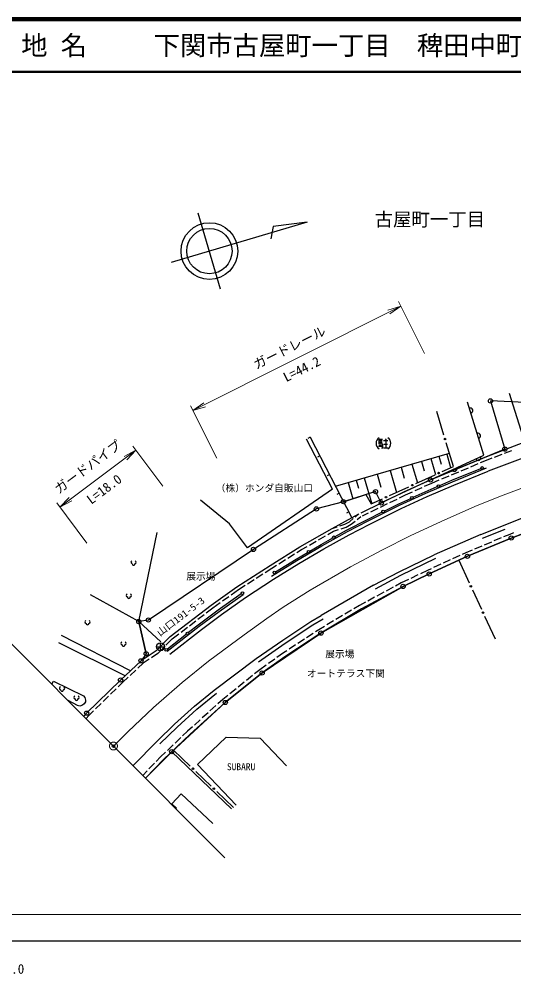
# Model space of a CAD drawing. Units: millimetres at full size, sheet at 1:1000; details may follow other scales. Extents: x 40000 to 680000, y 20000 to 380000.
# Drawn here: x 369975 to 463971, y 198715 to 380000 of the extents above; entities that cross this region are included whole.
import ezdxf
from ezdxf.enums import TextEntityAlignment as Align

# ---------------------------------------------------------------- set-up
doc = ezdxf.new("R2010")
doc.units = ezdxf.units.MM
doc.header["$LTSCALE"] = 1000
doc.header["$PDMODE"] = 32
doc.header["$PDSIZE"] = 500
doc.linetypes.add('CHAIN', pattern=[18.5, 12, -1.5, 3.5, -1.5])
for name, color, linetype, lineweight in [('M-BGD', 7, 'Continuous', 25), ('M-BMK', 2, 'CHAIN', 13), ('M-BMK-HTXT', 7, 'Continuous', 13), ('M-BMK-OTRS', 5, 'Continuous', 25), ('M-BMK-ROW', 30, 'Continuous', 25), ('M-BMK-SRVR', 3, 'Continuous', 25), ('M-STR-HTXT', 7, 'Continuous', 13), ('M-STR-STRC', 7, 'Continuous', 25), ('M-TTL', 2, 'Continuous', 140), ('M-TTL-BAND', 7, 'Continuous', 25), ('M-TTL-LINE', 7, 'Continuous', 50)]:
    doc.layers.add(name, color=color, linetype=linetype, lineweight=lineweight)
doc.layers.add('M-OTRS', color=6, linetype='Continuous')
doc.layers.add('M-TTL-TXT', color=7, linetype='Continuous')
doc.styles.add('ＭＳ ゴシック', font='')
doc.styles.get('ＭＳ ゴシック').set_extended_font_data('MS Gothic')

# ---------------------------------------------------------------- blocks, each defined once
blk = doc.blocks.new('open_arrow')
at = {"color": 0, "linetype": 'Continuous', "lineweight": -2}
blk.add_lwpolyline([(7.5, 1.25), (0, 0), (7.5, -1.25)], dxfattribs=at)

msp = doc.modelspace()

# ---------------------------------------------------------------- linework, layer by layer
at = {"layer": 'M-BGD'}
for p, q in [((463062, 308956), (465998, 299719)), ((450672, 300988), (449310, 305467)), ((429484, 290751), (424581, 300243)), ((425257, 300630), (424813, 300401)), ((425257, 300630), (433171, 285309)), ((438395, 300258), (438981, 300258)), ((438395, 299320), (438395, 300258)), ((438395, 299967), (438926, 299967)), ((438395, 299672), (438922, 299672)), ((439103, 299320), (438395, 299320)), ((438693, 300258), (438693, 299320)), ((439103, 299016), (439103, 299320)), ((439223, 299967), (440038, 299967)), ((439223, 299967), (440044, 299967)), ((439281, 299320), (439980, 299320)), ((439514, 300322), (439689, 300028)), ((439627, 299967), (439627, 298615)), ((452470, 295075), (451108, 299553)), ((458810, 296981), (466548, 299929)), ((430076, 291302), (451711, 297572)), ((438398, 299084), (438281, 298794)), ((438515, 299086), (438576, 298794)), ((438691, 299084), (438750, 298795)), ((438809, 299084), (438926, 298849)), ((438812, 298618), (438922, 298557)), ((438922, 298557), (439045, 298725)), ((439045, 298725), (439103, 299016)), ((439220, 298615), (440035, 298615)), ((451205, 297425), (451954, 294839)), ((460309, 296857), (461711, 297390)), ((462178, 297568), (463580, 298102)), ((427093, 297077), (426649, 296847)), ((444611, 295514), (445643, 291955)), ((446391, 296030), (446907, 294251)), ((448126, 292507), (458810, 296981)), ((448171, 296546), (449050, 293512)), ((449688, 296986), (450127, 295469)), ((455793, 295013), (457177, 295593)), ((457638, 295786), (459051, 296377)), ((459051, 296377), (459842, 296679)), ((440436, 294304), (441646, 290129)), ((442524, 294909), (443129, 292822)), ((450355, 294109), (452470, 295075)), ((452104, 293468), (453487, 294048)), ((452302, 292150), (458785, 294796)), ((453949, 294241), (455332, 294820)), ((428929, 293523), (428484, 293293)), ((432477, 291998), (433364, 288937)), ((434008, 292441), (434451, 290911)), ((435538, 292885), (436958, 287986)), ((437987, 293594), (438697, 291145)), ((443072, 290238), (448126, 292507)), ((445353, 291823), (448991, 293485)), ((447007, 291292), (448385, 291911)), ((447230, 289975), (452302, 292150)), ((448385, 291911), (449798, 292503)), ((450259, 292696), (451643, 293275)), ((429484, 290751), (413343, 279636)), ((434955, 286274), (443072, 290238)), ((440350, 289537), (443988, 291199)), ((443348, 289650), (444726, 290268)), ((445182, 290473), (446551, 291088)), ((409930, 284167), (404410, 288674)), ((430764, 289969), (430320, 289739)), ((431588, 288375), (435849, 289723)), ((435849, 289723), (436871, 287947)), ((436871, 287947), (438986, 288913)), ((440417, 288218), (441765, 288877)), ((442215, 289096), (443348, 289650)), ((442235, 287691), (447230, 289975)), ((436277, 284751), (442235, 287691)), ((436823, 286463), (438171, 287121)), ((438620, 287341), (439968, 287999)), ((429434, 283304), (434531, 286039)), ((432600, 286415), (432156, 286185)), ((432337, 282695), (436277, 284751)), ((432723, 284575), (433433, 285150)), ((433059, 284075), (433790, 284667)), ((433821, 285464), (434531, 286039)), ((434178, 284981), (434909, 285572)), ((435240, 285690), (436374, 286244)), ((472802, 284999), (463465, 281476)), ((413343, 279636), (409930, 284167)), ((423309, 279788), (429434, 283304)), ((429434, 283304), (430419, 283628)), ((429679, 282753), (430662, 283077)), ((430894, 283785), (431880, 284109)), ((431137, 283233), (432121, 283556)), ((431880, 284109), (432723, 284575)), ((432121, 283556), (433059, 284075)), ((457998, 281436), (462289, 283183)), ((392719, 265611), (396210, 282548)), ((426865, 281138), (428166, 281884)), ((427513, 280006), (432337, 282695)), ((428599, 282133), (429679, 282753)), ((463465, 281476), (455142, 277999)), ((461552, 281489), (460168, 280911)), ((463188, 282173), (462013, 281682)), ((463895, 282439), (463188, 282173)), ((417668, 276277), (423309, 279788)), ((422713, 278710), (423617, 279273)), ((422740, 277228), (427513, 280006)), ((423617, 279273), (424697, 279893)), ((425130, 280142), (426431, 280889)), ((457861, 279947), (456477, 279369)), ((459706, 280718), (458322, 280140)), ((419317, 276597), (420591, 277389)), ((421015, 277654), (422289, 278446)), ((442504, 274412), (449125, 277629)), ((455142, 277999), (447878, 274643)), ((453696, 278157), (452335, 277528)), ((454840, 278686), (454150, 278367)), ((456015, 279176), (454840, 278686)), ((411313, 272175), (417668, 276277)), ((416710, 274944), (417989, 275770)), ((417939, 274238), (422740, 277228)), ((417989, 275770), (418893, 276333)), ((448250, 275641), (447560, 275322)), ((450065, 276480), (448704, 275850)), ((451881, 277318), (450519, 276689)), ((453507, 277244), (455477, 272980)), ((415029, 273860), (416290, 274673)), ((437651, 271854), (442504, 274412)), ((447878, 274643), (442918, 272285)), ((445747, 274460), (444392, 273816)), ((447560, 275322), (446198, 274675)), ((406433, 268718), (411313, 272175)), ((411650, 271678), (412929, 272504)), ((413349, 272775), (414609, 273589)), ((442918, 272285), (435028, 268025)), ((441038, 272122), (439718, 271410)), ((442579, 272954), (441478, 272360)), ((443940, 273602), (442579, 272954)), ((392719, 265611), (383540, 270697)), ((407983, 267537), (412565, 270769)), ((408607, 269523), (409831, 270390)), ((410239, 270679), (411650, 271678)), ((437518, 270222), (436199, 269509)), ((439278, 271172), (437958, 270459)), ((456106, 271618), (457784, 267987)), ((398669, 262788), (406433, 268718)), ((406789, 268235), (408199, 269234)), ((434658, 268677), (433577, 268033)), ((435759, 269271), (434658, 268677)), ((403921, 266045), (405114, 266955)), ((404156, 264708), (407983, 267537)), ((405511, 267259), (406789, 268235)), ((435028, 268025), (427310, 263426)), ((431429, 266753), (430141, 265986)), ((433147, 267777), (431859, 267009)), ((458413, 266625), (460383, 262361)), ((394116, 259494), (392719, 265611)), ((392719, 265611), (396875, 261774)), ((398127, 260004), (404156, 264708)), ((402332, 264831), (403524, 265741)), ((420499, 261487), (425797, 264981)), ((425797, 264981), (427757, 266147)), ((427993, 264706), (426912, 264062)), ((429711, 265730), (428422, 264962)), ((391117, 256263), (378017, 262938)), ((399068, 262337), (400345, 263313)), ((400743, 263617), (401935, 264527)), ((427310, 263426), (420618, 259036)), ((425853, 263367), (424599, 262544)), ((426912, 264062), (426271, 263642)), ((390128, 255334), (377502, 261593)), ((396005, 260035), (398669, 262788)), ((397875, 261114), (399068, 262337)), ((415422, 257970), (420499, 261487)), ((422509, 261173), (421254, 260350)), ((424181, 262270), (422927, 261447)), ((396005, 260035), (393143, 258163)), ((396333, 259533), (395134, 258748)), ((396333, 259533), (397526, 260756)), ((420195, 259655), (418962, 258778)), ((420836, 260076), (420195, 259655)), ((393143, 258163), (389255, 254515)), ((393515, 257690), (392504, 256741)), ((394715, 258475), (393515, 257690)), ((420618, 259036), (416142, 255855)), ((418554, 258489), (417331, 257620)), ((392140, 256399), (391046, 255373)), ((416142, 255855), (409144, 250248)), ((415690, 256453), (414710, 255669)), ((416924, 257330), (415690, 256453)), ((376206, 253713), (376526, 254282)), ((376526, 254282), (382210, 251534)), ((389255, 254515), (382804, 248224)), ((389670, 254082), (388779, 253213)), ((390681, 255031), (389670, 254082)), ((412759, 254106), (411589, 253168)), ((414320, 255356), (413150, 254418)), ((388421, 252864), (387347, 251817)), ((403764, 248955), (407481, 251988)), ((411198, 252855), (410028, 251917)), ((381099, 249690), (379276, 250633)), ((382210, 251534), (382461, 251212)), ((382560, 250398), (382310, 249999)), ((382461, 251212), (382618, 250706)), ((382618, 250706), (382560, 250398)), ((386989, 251468), (385916, 250421)), ((409144, 250248), (402472, 244253)), ((408658, 250820), (407728, 249984)), ((409638, 251605), (408658, 250820)), ((381501, 249576), (381099, 249690)), ((382001, 249752), (381501, 249576)), ((382310, 249999), (382001, 249752)), ((384126, 248675), (383235, 247806)), ((385558, 250071), (384484, 249024)), ((400024, 245562), (403764, 248955)), ((407356, 249650), (406240, 248647)), ((382804, 248224), (382265, 247635)), ((383235, 247806), (382689, 247210)), ((404380, 246976), (403265, 245973)), ((405868, 248313), (404752, 247310)), ((396738, 242395), (400024, 245562)), ((401962, 244803), (401041, 243922)), ((402893, 245639), (401962, 244803)), ((402472, 244253), (397396, 239399)), ((400679, 243576), (399595, 242540)), ((403861, 238484), (409324, 243645)), ((409324, 243645), (415777, 243495)), ((415777, 243495), (420746, 238235)), ((399234, 242194), (398149, 241157)), ((399278, 241199), (402450, 238178)), ((397396, 239399), (394001, 235863)), ((396866, 239930), (396034, 239064)), ((397788, 240812), (396866, 239930)), ((398968, 240903), (410331, 230046)), ((395688, 238703), (394649, 237621)), ((403861, 238484), (411192, 230723)), ((394303, 237260), (393471, 236394)), ((403536, 237143), (406432, 234384)), ((398983, 230993), (400752, 232898)), ((400752, 232898), (406805, 227273)), ((407518, 233349), (410690, 230328)), ((398983, 230993), (399855, 230183)), ((399762, 230084), (399855, 230183))]:
    msp.add_line(p, q, dxfattribs=at)
msp.add_lwpolyline([(448126, 292507), (458253, 297216), (455170, 307250)], dxfattribs=at)
for centre in [(450890, 300271), (449673, 293797), (444671, 291511), (439668, 289225), (455792, 272299), (458098, 267306), (402993, 237660), (406975, 233867)]:
    msp.add_circle(centre, 150, dxfattribs=at)
for centre, radius, start, end in [((455659, 305658), 500, 287.08087, 107.08087), ((457128, 300879), 500, 287.08087, 107.08087), ((439055, 299467), 1264, 123.85503, 236.14497), ((439327, 299467), 1264, 303.85503, 56.14497), ((457194, 296724), 500, 204.93708, 24.93708), ((452660, 294616), 500, 204.93708, 24.93708), ((391524, 276887), 299, 113.44836, 257.2818), ((391725, 276579), 267, 176.52859, 3.47141), ((391925, 276887), 299, 282.7182, 66.55164), ((390614, 270576), 299, 113.44836, 257.2818), ((390815, 270268), 267, 176.52859, 3.47141), ((391015, 270576), 299, 282.7182, 66.55164), ((382774, 265567), 299, 113.44836, 257.2818), ((382975, 265259), 267, 176.52859, 3.47141), ((383176, 265567), 299, 282.7182, 66.55164), ((389613, 261487), 299, 113.44836, 257.2818), ((389814, 261179), 267, 176.52859, 3.47141), ((390015, 261487), 299, 282.7182, 66.55164), ((377939, 252942), 299, 113.44836, 257.2818), ((378139, 252634), 267, 176.52859, 3.47141), ((378340, 252942), 299, 282.7182, 66.55164), ((380678, 251211), 299, 113.44836, 257.2818), ((380879, 250903), 267, 176.52859, 3.47141), ((381080, 251211), 299, 282.7182, 66.55164)]:
    msp.add_arc(centre, radius, start, end, dxfattribs=at)
at = {"layer": 'M-BMK'}
for p, q in [((461427, 289446), (473055, 293734)), ((456547, 287476), (461427, 289446)), ((450127, 284642), (456547, 287476)), ((444273, 281894), (450127, 284642)), ((439021, 279227), (444273, 281894)), ((432925, 275985), (439021, 279227)), ((425281, 271555), (432925, 275985)), ((420109, 268359), (425281, 271555)), ((417033, 266198), (420109, 268359)), ((412759, 263100), (417033, 266198)), ((405949, 258087), (412759, 263100)), ((400938, 254015), (405949, 258087)), ((395530, 249275), (400938, 254015)), ((390638, 244707), (395530, 249275)), ((387902, 241980), (390638, 244707))]:
    msp.add_line(p, q, dxfattribs=at)
msp.add_circle((387902, 241980), 750, dxfattribs=at)
at = {"layer": 'M-BMK-OTRS'}
for p, q in [((387902, 241980), (366722, 263226)), ((409083, 220734), (387902, 241980))]:
    msp.add_line(p, q, dxfattribs=at)
at = {"layer": 'M-BMK-ROW'}
for points in [[(468701, 307051), (459515, 307502), (462257, 298355), (448126, 292507), (438778, 288141), (437687, 290281), (431588, 288375), (426457, 286996), (414501, 279312), (394535, 265905), (392719, 265611), (394116, 259494), (393143, 258163), (389255, 254515), (382804, 248224), (382265, 247635)], [(394001, 235863), (398968, 240903), (409144, 250248), (416142, 255855), (427310, 263426), (442918, 272285), (447878, 274643), (455142, 277999), (463465, 281476), (472802, 284999), (480395, 287464), (488146, 289572), (497113, 291568), (507073, 293237), (517100, 294509), (530547, 295550), (538530, 295644), (554343, 295645), (571496, 295596)]]:
    msp.add_lwpolyline(points, dxfattribs=at)
for centre in [(459515, 307502), (462257, 298355), (448126, 292507), (437687, 290281), (431588, 288375), (438778, 288141), (426457, 286996), (463465, 281476), (414501, 279312), (455142, 277999), (447878, 274643), (442918, 272285), (392719, 265611), (394535, 265905), (427310, 263426), (394116, 259494), (393143, 258163), (416142, 255855), (389255, 254515), (409144, 250248), (382804, 248224), (398968, 240903)]:
    msp.add_circle(centre, 400, dxfattribs=at)
at = {"layer": 'M-BMK-SRVR'}
for p, q in [((408265, 328720), (403989, 343184)), ((424724, 341450), (398895, 333815)), ((424724, 341450), (418220, 340650)), ((418220, 340650), (417797, 338279)), ((396843, 260083), (396843, 261582)), ((396094, 260832), (397593, 260832))]:
    msp.add_line(p, q, dxfattribs=at)
for centre, radius in [((406127, 335952), 5387), ((406127, 335952), 4309), ((396843, 260832), 750)]:
    msp.add_circle(centre, radius, dxfattribs=at)
at = {"layer": 'M-OTRS'}
msp.add_point((387902, 241980), dxfattribs=at)
at = {"layer": 'M-STR-HTXT'}
for p, q in [((447009, 316482), (442016, 326408)), ((402994, 305659), (442465, 325515)), ((407538, 296626), (402545, 306552)), ((377724, 287356), (392173, 298130)), ((397270, 291295), (391576, 298932)), ((382821, 280520), (377126, 288158)), ((64712, 210000), (571496, 210000))]:
    msp.add_line(p, q, dxfattribs=at)
at = {"layer": 'M-STR-STRC'}
for p, q in [((467665, 297412), (459049, 294148)), ((452186, 292427), (457699, 294677)), ((452572, 291505), (459049, 294148)), ((449877, 291437), (452186, 292427)), ((444834, 289210), (447109, 290249)), ((447109, 290249), (449417, 291240)), ((447514, 289335), (452572, 291505)), ((442106, 287962), (444380, 289002)), ((442535, 287059), (447514, 289335)), ((436594, 284127), (442535, 287059)), ((439348, 286601), (442106, 287962)), ((432195, 282959), (436142, 285019)), ((436142, 285019), (438900, 286380)), ((462006, 283877), (466536, 285664)), ((429998, 281734), (432195, 282959)), ((432670, 282079), (436594, 284127)), ((457716, 282131), (462006, 283877)), ((427365, 280266), (429561, 281491)), ((427859, 279397), (432670, 282079)), ((457716, 282131), (448797, 278304)), ((423101, 276629), (427859, 279397)), ((425191, 279002), (427365, 280266)), ((418672, 275048), (422585, 277485)), ((422585, 277485), (424759, 278750)), ((442165, 275081), (448797, 278304)), ((418310, 273644), (423101, 276629)), ((437301, 272517), (442165, 275081)), ((412997, 270156), (418310, 273644)), ((437301, 272517), (427374, 266792)), ((412188, 270870), (407808, 267780)), ((408422, 266928), (412997, 270156)), ((407808, 267780), (403974, 264947)), ((404609, 264111), (408422, 266928)), ((425399, 265617), (427374, 266792)), ((403974, 264947), (402161, 263532)), ((420079, 262109), (425399, 265617)), ((401767, 263224), (398139, 260394)), ((398588, 259412), (404609, 264111)), ((414995, 258587), (420079, 262109)), ((407007, 252569), (414995, 258587)), ((403274, 249523), (407007, 252569)), ((399511, 246110), (403274, 249523)), ((396218, 242935), (399511, 246110)), ((391618, 238253), (396218, 242935))]:
    msp.add_line(p, q, dxfattribs=at)
for centre in [(457931, 294772), (449647, 291338), (444607, 289106), (439124, 286491), (429780, 281613), (424975, 278876), (418460, 274916), (412392, 271014), (401964, 263378), (397942, 260240)]:
    msp.add_circle(centre, 250, dxfattribs=at)
at = {"layer": 'M-TTL'}
msp.add_line((680000, 380000), (40000, 380000), dxfattribs=at)
at = {"layer": 'M-TTL-BAND'}
msp.add_line((40000, 205000), (579000, 205000), dxfattribs=at)
at = {"layer": 'M-TTL-LINE'}
msp.add_line((40000, 370000), (680000, 370000), dxfattribs=at)

# ---------------------------------------------------------------- block references
at = {"layer": 'M-STR-HTXT', "xscale": 333, "yscale": 333}
for p, rotation in [((442465, 325515), 206.7), ((402994, 305659), 26.7), ((392173, 298130), 216.7), ((377724, 287356), 36.7)]:
    msp.add_blockref('open_arrow', p, dxfattribs=dict(at, rotation=rotation))

# ---------------------------------------------------------------- texts
at = {"layer": 'M-BGD', "style": 'ＭＳ ゴシック'}
for s, p in [('（株）ホンダ自販山口', (416568, 290961)), ('展示場', (404508, 274203)), ('展示場', (430896, 259436)), ('オートテラス下関', (432049, 255760))]:
    msp.add_text(s, height=1320, dxfattribs=at).set_placement(p, align=Align.MIDDLE_CENTER)
msp.add_text('SUBARU', height=1320, dxfattribs=at).set_placement((409454, 236994), align=Align.BOTTOM_LEFT)
at = {"layer": 'M-BMK-HTXT', "style": 'ＭＳ ゴシック'}
msp.add_text('古屋町一丁目', height=2566, dxfattribs=at).set_placement((448000, 341980), align=Align.MIDDLE_CENTER)
at = {"layer": 'M-BMK-SRVR', "style": 'ＭＳ ゴシック', "width": 1.1}
msp.add_text('山口191-5-3', height=1320, rotation=37.373, dxfattribs=at).set_placement((396973, 262418), align=Align.BOTTOM_LEFT)
at = {"layer": 'M-STR-HTXT', "style": 'ＭＳ ゴシック'}
for s, rotation, p in [('ガードレール', 26.705, (421331, 317651)), ('ガードパイプ', 36.709, (383009, 295010))]:
    msp.add_text(s, height=1833, rotation=rotation, dxfattribs=at).set_placement(p, align=Align.MIDDLE_CENTER)
for s, rotation, p in [('L=44.2', 26.705, (424316, 312235)), ('L=18.0', 36.709, (387010, 289572))]:
    msp.add_text(s, height=1833, rotation=rotation, dxfattribs=at).set_placement(p, align=Align.BOTTOM_CENTER)
at = {"layer": 'M-TTL-BAND', "style": 'ＭＳ ゴシック'}
msp.add_text('300.0', height=1833, dxfattribs=at).set_placement((367844, 198195), align=Align.BOTTOM_CENTER)
at = {"layer": 'M-TTL-TXT', "style": 'ＭＳ ゴシック'}
for s, p in [('地 名', (370380, 375000)), ('下関市古屋町一丁目\u3000稗田中町・西町', (395540, 375000))]:
    msp.add_text(s, height=3666, dxfattribs=at).set_placement(p, align=Align.MIDDLE_LEFT)

doc.saveas('drawing.dxf')
